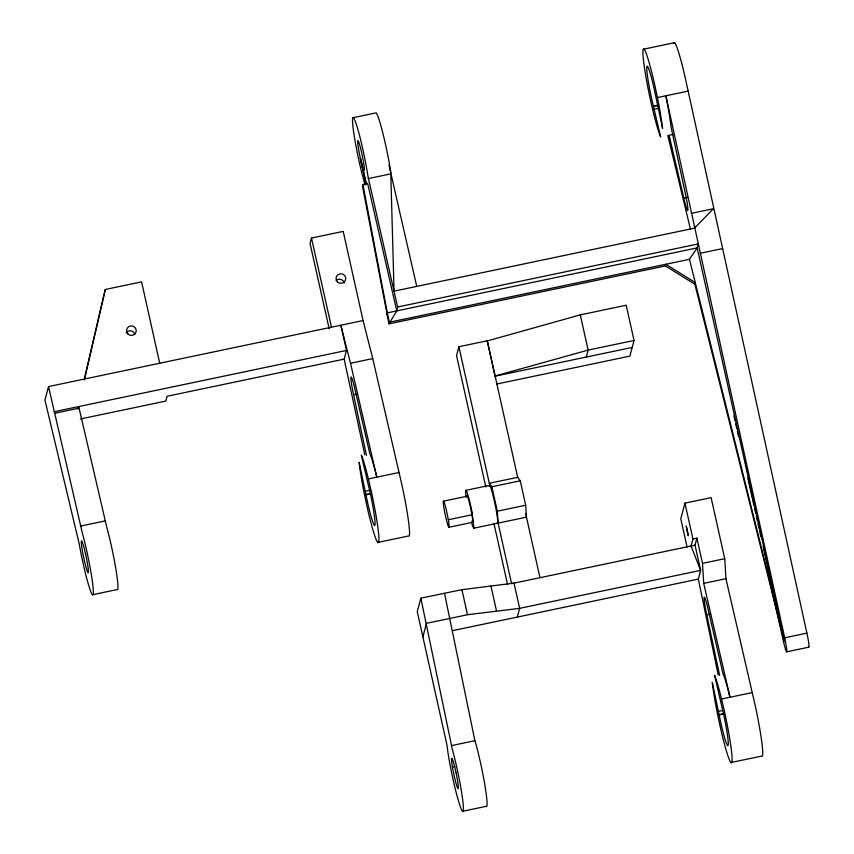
<?xml version="1.0" encoding="UTF-8"?>
<svg xmlns="http://www.w3.org/2000/svg" width="854" height="854" viewBox="0 0 854 854"><rect width="100%" height="100%" fill="white"/><g stroke="black" fill="none" stroke-linecap="round" stroke-linejoin="round"><path stroke-width="1.28" d="M497.113 523.011A19.386 1.548 78.2 0 0 496.932 514.482A19.386 1.548 78.2 0 0 492.512 493.42L491.477 489.769A19.386 1.548 78.2 0 0 489.417 485.403L465.772 490.356L465.59 491.434A19.386 1.548 78.2 0 0 466.092 497.06M471.856 523.801A19.386 1.548 78.2 0 0 472.753 526.459L473.917 528.167L472.081 512.571A19.386 1.548 78.2 0 0 468.867 498.384L467.832 494.733A19.386 1.548 78.2 0 0 465.772 490.356M489.235 486.47L489.417 485.403M775.08 600.181L784.079 640.436L694.857 284.233L665.383 265.914L388.944 323.869L396.758 310.899L397.601 306.992L368.053 176.789A38.772 3.085 78.2 0 0 356.438 124.705A38.772 3.085 78.2 0 0 353.695 132.402A38.772 3.085 78.2 0 0 365.149 184.934M673.689 43.394A46.244 3.683 78.2 0 1 685.57 79.326L806.891 633.124L784.677 637.789A12.116 0.961 78.2 0 1 786.78 651.666A12.116 0.961 78.2 0 1 783.673 642.251L784.677 637.789L665.864 95.776A46.244 3.683 78.2 0 1 671.02 126.744L685.954 196.313A15.66 1.249 78.2 0 1 687.833 210.265A15.66 1.249 78.2 0 1 684.694 201.886L669.098 135.263L672.835 134.473M84.258 379.55L105.277 289.485L141.593 281.873L159.73 363.281M84.343 379.891L105.277 289.485M694.857 284.233L695.263 282.567L665.821 264.26L665.383 265.914M517.353 617.068L519.627 608.358L514.012 583.122L461.918 589.666L420.851 598.174L417.264 611.635L446.909 744.773L447.827 751.701A38.772 3.085 78.2 0 0 458.961 802.557A38.772 3.085 78.2 0 0 462.761 800.337A38.772 3.085 78.2 0 0 452.278 749.107L420.851 598.174M632.195 347.439L495.064 376.176L487.26 340.789L458.886 346.735L456.548 355.606L485.819 486.972M422.89 636.881L426.456 623.335L467.501 614.731L519.627 608.358L700.643 570.376L695.028 545.172L696.885 538.159L692.936 539.013L691.067 546.08L700.643 570.376L698.348 579.108L718.193 674.863M495.106 376.006L588.139 350.097L634.042 340.468L626.195 305.23L580.293 314.87L487.218 340.959M586.303 357.068L588.139 350.097L580.293 314.87M730.981 762.526L761.619 756.11A46.244 3.683 78.2 0 0 754.851 703.931L725.932 578.702L724.736 558.708L711.094 497.636L684.94 503.123L680.798 518.816L687.086 547.019M48.539 386.563L44.952 400.078L79.219 543.923A38.772 3.085 78.2 0 0 93.214 594.299A38.772 3.085 78.2 0 0 82.219 532.533L48.539 386.563L363.067 320.56L372.75 358.595L401.668 483.823A46.244 3.683 78.2 0 1 408.436 536.002L377.799 542.429M78.077 409.023L78.717 406.568L346.468 350.45L340.842 325.214L350.524 363.26L376.806 477.151A46.244 3.683 78.2 0 0 369.761 453.357L354.207 386.125A15.66 1.249 78.2 0 0 350.994 377.244A15.66 1.249 78.2 0 0 352.755 390.812L366.441 455.353M363.067 320.56L343.201 231.402L311.475 238.052L310.045 243.454L329.174 328.715M396.758 310.899L367.658 183.503L362.929 184.496L362.491 186.14L388.944 323.869M364.754 454.723L344.162 359.128L346.468 350.45M386.862 314.518L387.3 312.874L362.929 184.496M634.042 340.468L629.9 356.118L496.676 384.044M689.466 259.306L784.282 639.539L697.184 247.884L387.3 312.874L389.381 322.225L689.466 259.306L697.184 247.884L698.028 243.977L397.601 306.992M643.884 49.126L674.521 42.7M353.342 117.628L376.048 112.867A38.772 3.085 78.2 0 1 390.748 172.028L394.057 291.161L694.473 228.157L713.4 208.728L691.174 213.383M657.441 97.548L654.933 85.752A46.244 3.683 78.2 0 0 643.051 49.81A46.244 3.683 78.2 0 0 651.09 102.79L653.737 113.998A46.244 3.683 78.2 0 0 660.686 137.024L651.826 99.544A28.652 2.284 78.2 0 1 647.044 66.27A28.652 2.284 78.2 0 1 655.755 96.288L662.597 128.506A46.244 3.683 78.2 0 0 657.441 97.548L688.089 91.122M653.374 106.142L658.583 105.053M653.459 106.494L657.366 105.682M654.196 109.301L659.405 108.212M368.287 178.582L390.993 173.821M683.83 198.203L687.566 197.413M700.12 253.296L722.345 248.631M54.133 411.724L78.717 406.568L106.803 527.377A38.772 3.085 78.2 0 1 115.92 569.308A38.772 3.085 78.2 0 1 117.062 589.58L92.478 594.726M54.475 413.304L79.059 408.148M344.162 359.128L167.085 396.267L165.804 401.081L80.329 418.994M350.524 363.26L372.75 358.595M353.567 394.697L356.065 394.174M80.308 526.128L104.893 520.972M368.394 478.923L371.031 490.239A46.244 3.683 78.2 0 1 378.706 542.098A46.244 3.683 78.2 0 1 366.579 504.565L364.092 492.747A46.244 3.683 78.2 0 1 359.118 462.27L367.433 501.842A28.652 2.284 78.2 0 0 375.066 524.281A28.652 2.284 78.2 0 0 368.554 485.958L361.338 455.118A46.244 3.683 78.2 0 1 368.394 478.923L399.031 472.497M365.266 491.253L370.476 490.153M365.886 494.519L371.095 493.431M365.971 494.893L371.17 493.804M458.886 346.735L489.31 483.279L517.684 477.333L520.246 480.802L525.69 505.237L526.47 517.161L498.095 523.107L511.589 583.634L695.028 545.172M489.31 483.279L491.872 486.748L520.246 480.802M443.397 501.191L467.031 496.238M448.339 519.755L446.29 509.753A13.354 1.067 78.2 0 0 443.301 501.458A13.354 1.067 78.2 0 0 445.35 515.357L446.108 518.688A13.354 1.067 78.2 0 0 448.873 527.281A13.354 1.067 78.2 0 0 448.339 519.755L471.974 514.791L471.387 511.535A13.354 1.067 78.2 0 0 466.914 496.975M498.095 523.107L497.316 511.183L525.69 505.237M449.001 527.249L472.646 522.296M473.917 528.167L497.562 523.214M719.623 675.45L705.938 610.909A15.66 1.249 78.2 0 1 704.176 597.352A15.66 1.249 78.2 0 1 707.39 606.233L722.943 673.454A46.244 3.683 78.2 0 1 729.989 697.259L703.707 583.367L702.511 563.362L724.736 558.708M452.759 630.615L698.348 579.108M703.707 583.367L725.932 578.702M706.749 614.795L710.496 614.015M786.566 651.848L808.781 647.193M451.254 745.67L474.899 740.717L475.924 744.144A38.772 3.085 78.2 0 1 485.04 786.075A38.772 3.085 78.2 0 1 486.182 806.347L462.537 811.3M721.577 699.02L724.213 710.347A46.244 3.683 78.2 0 1 731.889 762.206A46.244 3.683 78.2 0 1 719.762 724.662L717.275 712.855A46.244 3.683 78.2 0 1 712.3 682.378L720.616 721.94A28.652 2.284 78.2 0 0 728.248 744.389A28.652 2.284 78.2 0 0 721.737 706.055L714.52 675.226A46.244 3.683 78.2 0 1 721.577 699.02L752.214 692.605M452.46 767.073L454.947 766.55M718.449 711.35L722.356 710.539M719.068 714.627L724.277 713.528M719.153 715.001L724.352 713.901M471.387 511.535L472.347 514.033M667.785 135.391L690.416 228.979M361.189 161.769L360.324 158.065A15.212 1.206 78.2 0 1 358.328 141.113A15.212 1.206 78.2 0 1 363.943 165.057A15.212 1.206 78.2 0 1 361.189 161.769L366.291 183.674M388.986 165.068L416.752 286.4M771.343 587.669L783.673 642.251M311.475 238.052L331.48 327.178M733.885 415.77L735.038 420.969M735.625 423.563L736.788 428.751M737.365 431.355L738.529 436.543M747.805 478.101L753.901 505.376M754.488 507.97L755.641 513.169M756.228 515.763L757.381 520.961M757.968 523.555L759.121 528.754M759.708 531.348L760.861 536.547M763.188 546.934L774.503 597.576M696.885 538.159L702.511 563.362M684.94 503.123L692.936 539.013M487.26 340.789L517.684 477.333M525.68 513.585L539.963 577.688M491.872 486.748L497.316 511.183M493.932 523.395L507.554 584.531M490.954 586.015L496.558 611.176M461.918 589.666L467.501 614.731M444.518 593.316L474.899 740.717M336.198 280.4A4.846 4.772 14.8 0 1 344.194 282.962M126.029 332.889A4.846 4.772 14.8 0 1 134.836 334.501M471.974 514.791A13.354 1.067 78.2 0 1 471.856 521.111M806.891 633.124A12.116 0.961 78.2 0 1 808.407 646.563M686.264 526.203L688.26 535.607L686.264 526.203M85.613 554.161L84.685 550.2A16.258 1.292 78.2 0 0 81.6 545.663A16.258 1.292 78.2 0 0 87.321 571.337A16.258 1.292 78.2 0 0 86.489 558.313L85.613 554.161M455.919 772.165L455.043 768.301A15.511 1.238 78.2 0 0 451.627 761.053A15.511 1.238 78.2 0 0 456.548 785.114A15.511 1.238 78.2 0 0 457.424 779.905L455.919 772.165M366.088 184.026L360.324 158.065L366.067 183.984M337.319 281.745A4.846 4.772 14.8 0 0 345.507 280.027A4.846 4.772 14.8 0 0 339.849 273.878A4.846 4.772 14.8 0 0 337.319 281.745M127.812 333.861A4.846 4.772 14.8 0 0 135.999 332.142A4.846 4.772 14.8 0 0 130.342 325.993A4.846 4.772 14.8 0 0 127.812 333.861"/></g></svg>
